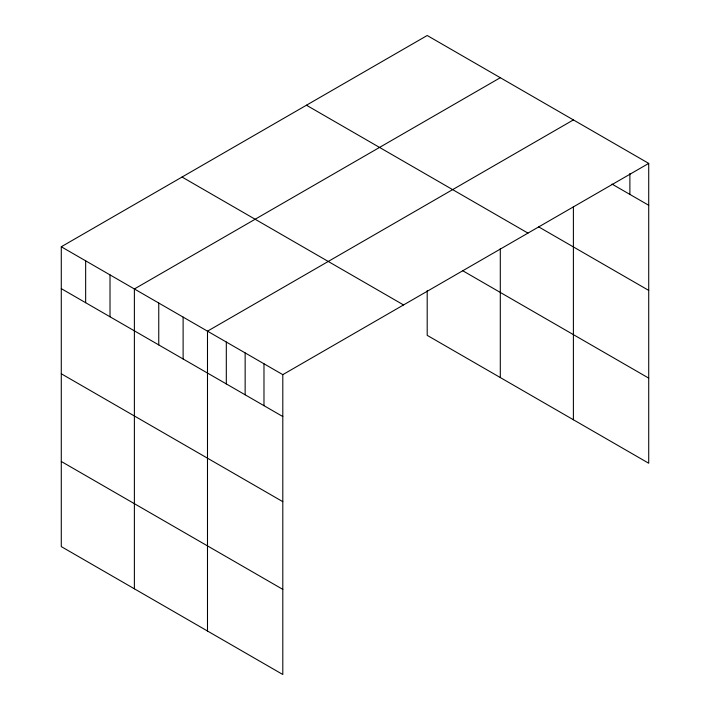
<?xml version="1.0" encoding="UTF-8"?>
<svg xmlns="http://www.w3.org/2000/svg" width="710" height="710" viewBox="0 0 710 710"><rect width="100%" height="100%" fill="white"/><g stroke="black" fill="none" stroke-linecap="round" stroke-linejoin="round"><path stroke-width="1.06" d="M648.718 163.398L282.802 374.649L282.802 674.5L61.282 546.602L61.282 246.761L427.198 35.5L648.718 163.398L648.718 463.24L427.198 335.351L427.198 290.603M500.301 77.709L134.385 288.961L134.385 588.812M573.396 119.91L207.489 331.171L207.489 631.012M612.002 184.085L648.718 205.279M538.721 226.907L648.718 290.408M306.445 105.213L527.965 233.111M462.805 270.785L648.718 378.119M182.035 177.038L403.555 304.936M61.282 246.761L282.802 374.649M61.282 288.642L282.802 416.539M61.282 373.771L282.802 501.668M61.282 461.473L282.802 589.371M629.885 173.471L629.885 194.407M573.396 206.539L573.396 419.761M500.301 248.571L500.301 377.551M263.978 363.777L263.978 405.667M245.145 352.914L245.145 394.795M226.312 342.042L226.312 383.924M183.118 317.104L183.118 358.985M158.756 303.028L158.756 344.918M110.014 274.894L110.014 316.784M85.653 260.827L85.653 302.708"/></g></svg>
